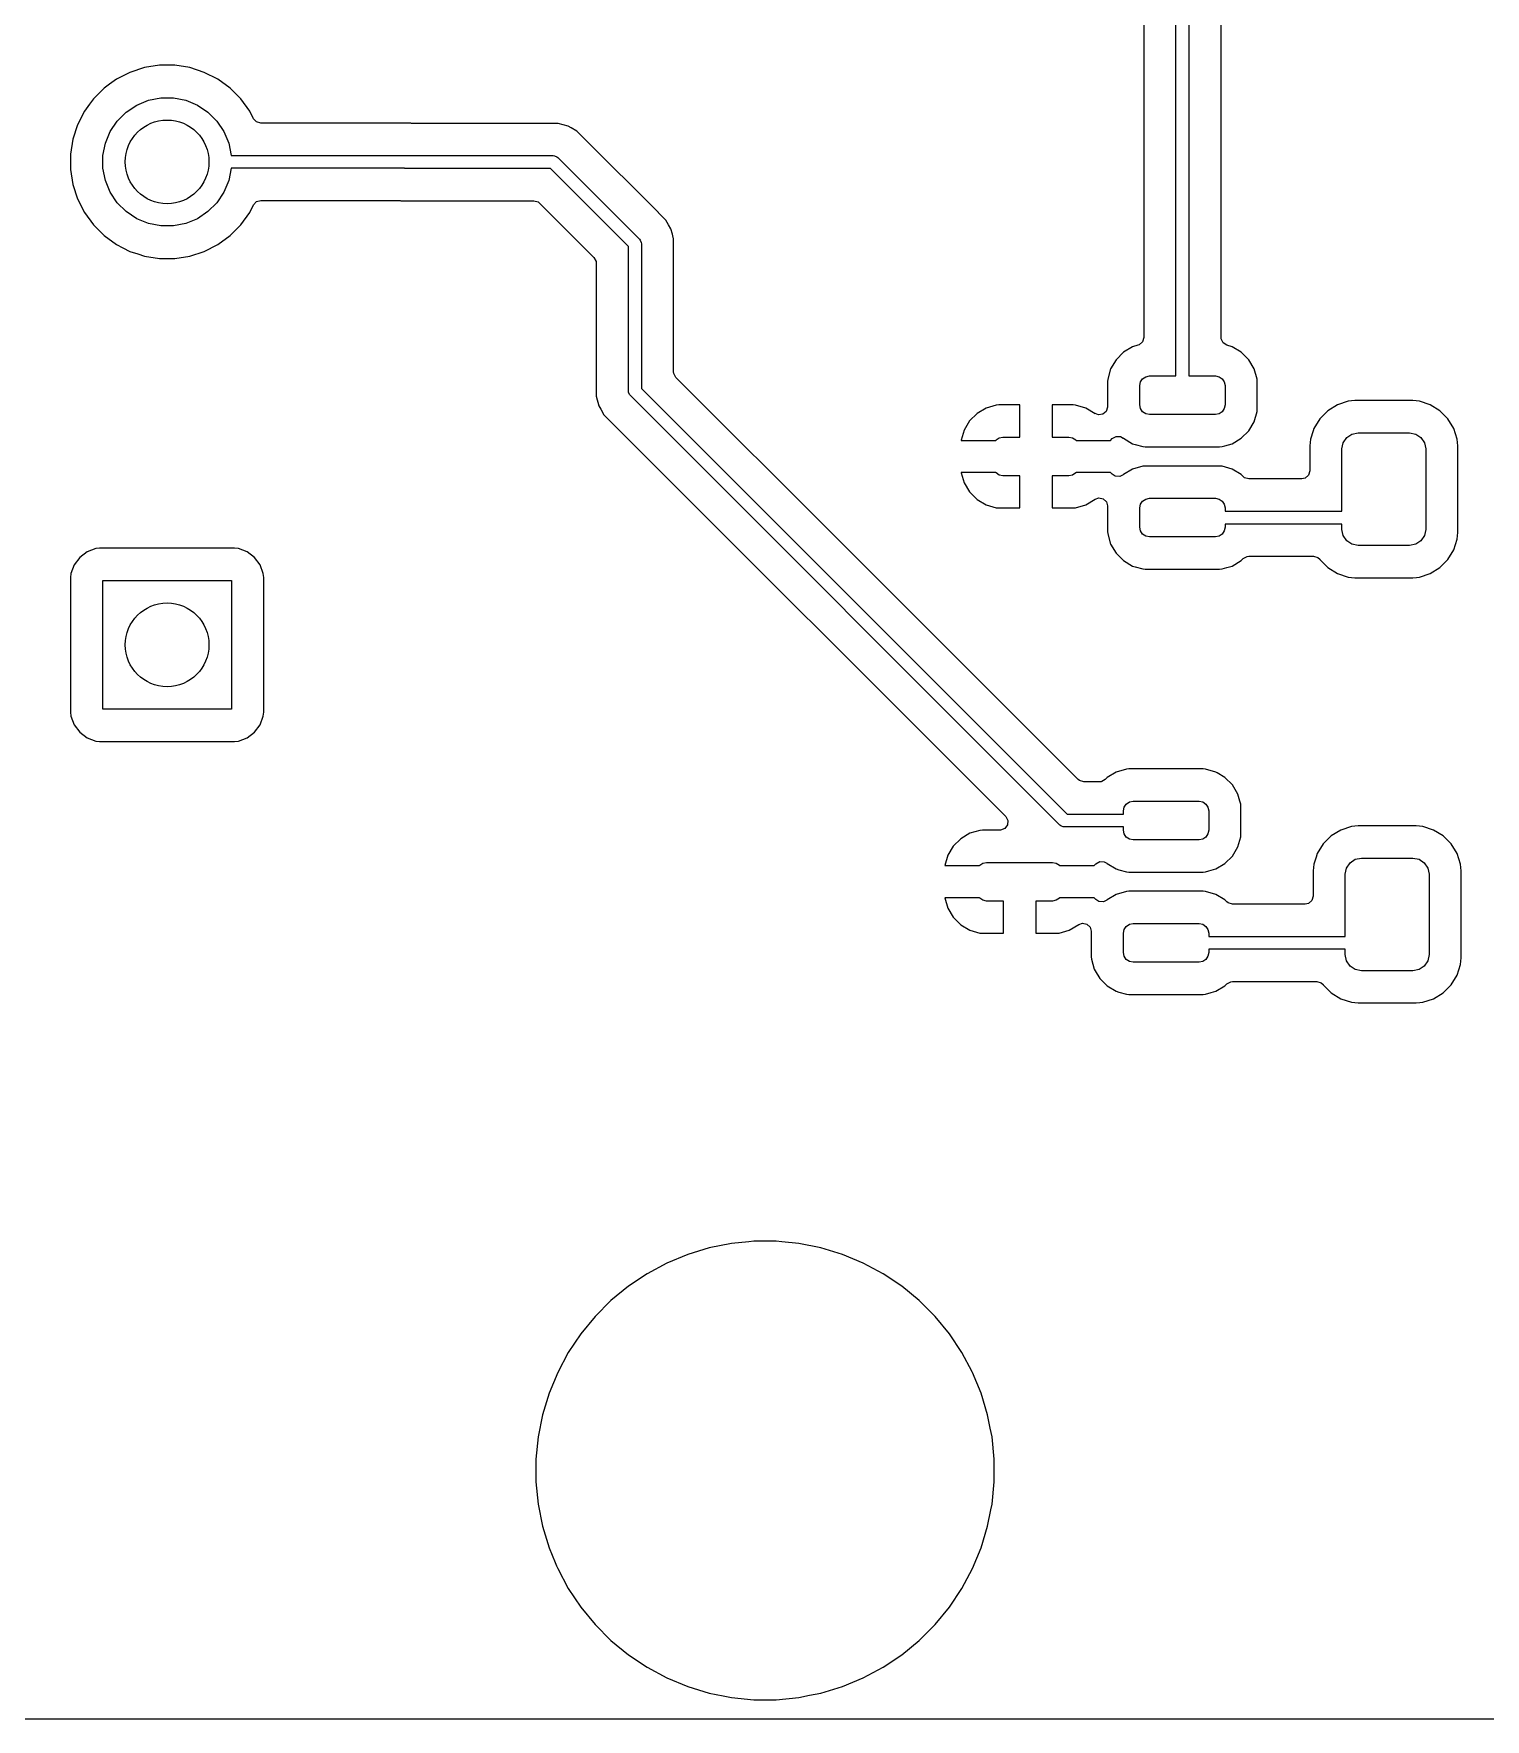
# Model space of a CAD drawing. Extents: x 82 to 229, y -139 to -91.
# Drawn here: x 104.2 to 126.75, y -139.5 to -113.32 of the extents above; entities that cross this region are included whole.
import ezdxf

# ---------------------------------------------------------------- set-up
doc = ezdxf.new("R2010")
doc.units = 0
doc.layers.add('BLACK', color=7, linetype='CONTINUOUS')

msp = doc.modelspace()

# ---------------------------------------------------------------- linework, layer by layer
at = {"layer": 'BLACK', "linetype": 'CONTINUOUS'}
for p, q in [((121.441, -103.091559), (121.441, -118.043067)), ((121.9415, -118.638), (121.9415, -103.0025)), ((122.1415, -103.043921), (122.1415, -118.638)), ((122.642, -118.043067), (122.642, -106.885682)), ((105.920131, -113.849946), (105.695503, -113.922933)), ((106.153403, -113.813), (105.920131, -113.849946)), ((106.153408, -113.813), (106.153403, -113.813)), ((106.389592, -113.813), (106.153408, -113.813)), ((106.389597, -113.813), (106.389592, -113.813)), ((106.622868, -113.849946), (106.389597, -113.813)), ((106.847496, -113.922933), (106.622868, -113.849946)), ((105.377597, -114.108239), (105.29399, -114.168983)), ((105.485066, -114.030157), (105.377597, -114.108239)), ((105.695503, -113.922933), (105.485066, -114.030157)), ((107.057933, -114.030157), (106.847496, -113.922933)), ((107.24901, -114.168983), (107.057933, -114.030157)), ((105.126983, -114.33599), (105.067362, -114.41805)), ((105.126985, -114.335988), (105.126983, -114.33599)), ((105.293987, -114.168985), (105.126985, -114.335987)), ((105.126985, -114.335987), (105.126985, -114.335988)), ((105.293988, -114.168985), (105.293987, -114.168985)), ((105.29399, -114.168983), (105.293988, -114.168985)), ((105.800103, -114.431579), (105.981215, -114.35656)), ((105.981215, -114.35656), (106.173483, -114.318315)), ((106.173483, -114.318315), (106.369517, -114.318315)), ((106.369517, -114.318315), (106.561785, -114.35656)), ((106.561785, -114.35656), (106.742897, -114.431579)), ((107.416017, -114.33599), (107.24901, -114.168983)), ((107.554842, -114.527066), (107.416017, -114.33599)), ((104.988157, -114.527066), (104.880933, -114.737503)), ((105.067362, -114.41805), (104.988157, -114.527066)), ((105.49849, -114.679107), (105.637107, -114.54049)), ((105.637107, -114.54049), (105.800103, -114.431579)), ((106.742897, -114.431579), (106.905893, -114.54049)), ((106.905893, -114.54049), (107.04451, -114.679107)), ((107.615083, -114.645295), (107.554842, -114.527066)), ((107.658529, -114.693315), (107.615083, -114.645295)), ((104.880933, -114.737503), (104.807946, -114.962131)), ((105.31456, -115.023215), (105.389579, -114.842103)), ((105.389579, -114.842103), (105.49849, -114.679107)), ((107.04451, -114.679107), (107.153421, -114.842103)), ((107.153421, -114.842103), (107.22844, -115.023215)), ((107.725568, -114.713), (107.658529, -114.693315)), ((109.900439, -114.713), (107.725568, -114.713)), ((109.900443, -114.712999), (109.900439, -114.713)), ((110.058557, -114.712999), (109.900443, -114.712999)), ((110.067094, -114.715286), (110.058557, -114.712999)), ((110.082595, -114.715489), (110.067094, -114.715286)), ((110.084215, -114.7155), (110.082595, -114.715489)), ((112.181331, -114.7155), (110.084215, -114.7155)), ((112.181347, -114.715499), (112.181331, -114.7155)), ((112.188943, -114.715499), (112.181347, -114.715499)), ((112.347057, -114.715499), (112.188943, -114.715499)), ((112.499785, -114.756423), (112.347057, -114.715499)), ((112.5499, -114.785358), (112.499785, -114.756423)), ((112.549904, -114.785359), (112.5499, -114.785358)), ((112.549904, -114.78536), (112.549904, -114.785359)), ((112.636716, -114.83548), (112.549904, -114.78536)), ((112.636717, -114.835481), (112.636716, -114.83548)), ((112.755588, -114.954352), (112.636717, -114.835481)), ((104.807946, -114.962131), (104.771, -115.195402)), ((105.276315, -115.215483), (105.31456, -115.023215)), ((107.22844, -115.023215), (107.266291, -115.2135)), ((112.75559, -114.954355), (112.755588, -114.954352)), ((113.902374, -116.101139), (112.75559, -114.954355)), ((104.771, -115.195402), (104.771, -115.431597)), ((104.771, -115.431597), (104.807946, -115.664868)), ((105.276315, -115.411517), (105.276315, -115.215483)), ((105.31456, -115.603785), (105.276315, -115.411517)), ((107.266291, -115.4135), (107.22844, -115.603785)), ((107.266291, -115.2135), (109.9795, -115.2135)), ((109.961093, -115.4135), (107.266291, -115.4135)), ((109.962491, -115.414079), (109.961093, -115.4135)), ((109.982, -115.416), (109.962491, -115.414079)), ((109.9795, -115.2135), (109.999009, -115.215421)), ((112.226578, -115.416), (109.982, -115.416)), ((109.999009, -115.215421), (110.000407, -115.216)), ((110.000407, -115.216), (112.268, -115.216)), ((113.438, -116.627422), (112.226578, -115.416)), ((112.268, -115.216), (112.287509, -115.217921)), ((112.287509, -115.217921), (112.323557, -115.232853)), ((112.323557, -115.232853), (112.338711, -115.245289)), ((112.338711, -115.245289), (113.608711, -116.515289)), ((104.807946, -115.664868), (104.880933, -115.889496)), ((105.389579, -115.784897), (105.31456, -115.603785)), ((107.22844, -115.603785), (107.153421, -115.784897)), ((104.880933, -115.889496), (104.988157, -116.099933)), ((105.49849, -115.947893), (105.389579, -115.784897)), ((105.637107, -116.08651), (105.49849, -115.947893)), ((107.04451, -115.947893), (106.905893, -116.08651)), ((107.153421, -115.784897), (107.04451, -115.947893)), ((107.615083, -115.981704), (107.663058, -115.930909)), ((107.663058, -115.930909), (107.725568, -115.914)), ((107.725568, -115.914), (109.877285, -115.914)), ((109.877285, -115.914), (109.878905, -115.914011)), ((109.878905, -115.914011), (109.894405, -115.914213)), ((109.894405, -115.914213), (109.902943, -115.916501)), ((109.902943, -115.916501), (110.061058, -115.916501)), ((110.061058, -115.916501), (110.061062, -115.9165)), ((110.061062, -115.9165), (111.967903, -115.9165)), ((111.967903, -115.9165), (112.034942, -115.936185)), ((112.034942, -115.936185), (112.055584, -115.952819)), ((112.055584, -115.952819), (112.901181, -116.798416)), ((104.988157, -116.099933), (105.126983, -116.29101)), ((105.800103, -116.195421), (105.637107, -116.08651)), ((105.981215, -116.27044), (105.800103, -116.195421)), ((106.742897, -116.195421), (106.561785, -116.27044)), ((106.905893, -116.08651), (106.742897, -116.195421)), ((107.416017, -116.29101), (107.554843, -116.099933)), ((107.554843, -116.099933), (107.615083, -115.981704)), ((113.902385, -116.101149), (113.902374, -116.101139)), ((113.906715, -116.105479), (113.902385, -116.101149)), ((113.906716, -116.10548), (113.906715, -116.105479)), ((114.01852, -116.217284), (113.906716, -116.10548)), ((114.018521, -116.217286), (114.01852, -116.217284)), ((114.018524, -116.21729), (114.018521, -116.217286)), ((114.061085, -116.291008), (114.018524, -116.21729)), ((105.126983, -116.29101), (105.29399, -116.458017)), ((105.29399, -116.458017), (105.485067, -116.596843)), ((106.173483, -116.308685), (105.981215, -116.27044)), ((106.369517, -116.308685), (106.173483, -116.308685)), ((106.561785, -116.27044), (106.369517, -116.308685)), ((107.057933, -116.596843), (107.24901, -116.458017)), ((107.24901, -116.458017), (107.416017, -116.29101)), ((114.061085, -116.29101), (114.061085, -116.291008)), ((114.097577, -116.354215), (114.061085, -116.29101)), ((114.120104, -116.438287), (114.097577, -116.354215)), ((114.126994, -116.464001), (114.120104, -116.438287)), ((114.138499, -116.50694), (114.126994, -116.464001)), ((105.485067, -116.596843), (105.584491, -116.647502)), ((105.584491, -116.647502), (105.695503, -116.704066)), ((105.695503, -116.704066), (105.695505, -116.704066)), ((105.695505, -116.704066), (105.695508, -116.704068)), ((105.695508, -116.704068), (105.815912, -116.743189)), ((105.815912, -116.743189), (105.920131, -116.777053)), ((106.622868, -116.777053), (106.847492, -116.704068)), ((106.847492, -116.704068), (107.057933, -116.596843)), ((113.438, -118.872), (113.438, -116.627422)), ((113.608711, -116.515289), (113.621147, -116.530442)), ((113.621147, -116.530442), (113.621147, -116.530443)), ((113.621147, -116.530443), (113.636079, -116.566491)), ((113.636079, -116.566491), (113.638, -116.586)), ((113.638, -116.586), (113.638, -118.830578)), ((114.1385, -116.506943), (114.138499, -116.50694)), ((114.1385, -118.571903), (114.1385, -116.506943)), ((105.920131, -116.777053), (106.153403, -116.814)), ((106.153403, -116.814), (106.153408, -116.814)), ((106.153408, -116.814), (106.389597, -116.814)), ((106.389597, -116.814), (106.622868, -116.777053)), ((112.901181, -116.798416), (112.934666, -116.859739)), ((112.934666, -116.859739), (112.9375, -116.886097)), ((112.9375, -116.886097), (112.9375, -118.78533)), ((121.441, -118.043067), (121.421315, -118.110106)), ((122.643313, -118.061064), (122.642, -118.043067)), ((121.127129, -118.269923), (121.010923, -118.386129)), ((121.127137, -118.269917), (121.127129, -118.269923)), ((121.268603, -118.186255), (121.127137, -118.269917)), ((121.268604, -118.186254), (121.268603, -118.186255)), ((121.351596, -118.162143), (121.268604, -118.186254)), ((121.368511, -118.155861), (121.351596, -118.162143)), ((121.421315, -118.110106), (121.368511, -118.155861)), ((122.672519, -118.124536), (122.643313, -118.061064)), ((122.731404, -118.162143), (122.672519, -118.124536)), ((122.814395, -118.186254), (122.731404, -118.162143)), ((122.814396, -118.186255), (122.814395, -118.186254)), ((122.955862, -118.269917), (122.814396, -118.186255)), ((122.95587, -118.269923), (122.955862, -118.269917)), ((123.072076, -118.386129), (122.95587, -118.269923)), ((114.141334, -118.598261), (114.1385, -118.571903)), ((120.927254, -118.527606), (120.881402, -118.685426)), ((120.927255, -118.527603), (120.927254, -118.527606)), ((121.010917, -118.386137), (120.927255, -118.527603)), ((121.010923, -118.386129), (121.010917, -118.386137)), ((123.072079, -118.386133), (123.072076, -118.386129)), ((123.072081, -118.386135), (123.072079, -118.386133)), ((123.155744, -118.527602), (123.072081, -118.386135)), ((123.201598, -118.685431), (123.155744, -118.527602)), ((112.9375, -118.78533), (112.937499, -118.785348)), ((112.937499, -118.785348), (112.937499, -118.951054)), ((113.638, -118.830578), (120.249421, -125.442)), ((114.174819, -118.659584), (114.141334, -118.598261)), ((115.153233, -119.637998), (114.174819, -118.659584)), ((120.881401, -118.685432), (120.8785, -118.722298)), ((120.8785, -118.722298), (120.8785, -119.120742)), ((120.881402, -118.685426), (120.881401, -118.685432)), ((121.379, -118.788), (121.390418, -118.730597)), ((121.379, -119.088), (121.379, -118.788)), ((121.390418, -118.730597), (121.422934, -118.681934)), ((121.422934, -118.681934), (121.471597, -118.649418)), ((121.471597, -118.649418), (121.529, -118.638)), ((121.529, -118.638), (121.9415, -118.638)), ((122.1415, -118.638), (122.554, -118.638)), ((122.554, -118.638), (122.611403, -118.649418)), ((122.611403, -118.649418), (122.660066, -118.681934)), ((122.660066, -118.681934), (122.692582, -118.730597)), ((122.692582, -118.730597), (122.704, -118.788)), ((122.704, -118.788), (122.704, -119.088)), ((123.2045, -118.722306), (123.201598, -118.685431)), ((123.2045, -119.153694), (123.2045, -118.722306)), ((112.937499, -118.951054), (112.937498, -118.951054)), ((112.937498, -118.951054), (112.937499, -118.951057)), ((112.937499, -118.951057), (112.978423, -119.103785)), ((113.439921, -118.891509), (113.438, -118.872)), ((113.454853, -118.927557), (113.439921, -118.891509)), ((113.467289, -118.942711), (113.454853, -118.927557)), ((120.137289, -125.61271), (113.467289, -118.942711)), ((119.151504, -119.0909), (118.993806, -119.136716)), ((119.15151, -119.090899), (119.151504, -119.0909)), ((119.18835, -119.088), (119.15151, -119.090899)), ((119.5165, -119.088), (119.18835, -119.088)), ((119.5165, -119.588), (119.5165, -119.088)), ((120.344649, -119.088), (120.0165, -119.088)), ((120.0165, -119.088), (120.0165, -119.588)), ((120.381489, -119.090899), (120.344649, -119.088)), ((120.381495, -119.0909), (120.381489, -119.090899)), ((120.539193, -119.136716), (120.381495, -119.0909)), ((121.390418, -119.145403), (121.379, -119.088)), ((122.704, -119.088), (122.692582, -119.145403)), ((124.450663, -119.086187), (124.301342, -119.178289)), ((124.450668, -119.086185), (124.450663, -119.086187)), ((124.6172, -119.031001), (124.450668, -119.086185)), ((124.617203, -119.031), (124.6172, -119.031001)), ((124.71998, -119.020501), (124.617203, -119.031)), ((124.719998, -119.0205), (124.71998, -119.020501)), ((125.62001, -119.0205), (124.719998, -119.0205)), ((125.722795, -119.031), (125.62001, -119.0205)), ((125.722797, -119.031001), (125.722795, -119.031)), ((125.889334, -119.086186), (125.722797, -119.031001)), ((126.038656, -119.178288), (125.889334, -119.086186)), ((112.978423, -119.103785), (113.007238, -119.153694)), ((113.007238, -119.153694), (113.057477, -119.240712)), ((113.057477, -119.240712), (113.057481, -119.240717)), ((113.057481, -119.240717), (113.176349, -119.359585)), ((113.176349, -119.359585), (113.176355, -119.35959)), ((113.176355, -119.35959), (119.297084, -125.480319)), ((118.736314, -119.336447), (118.652718, -119.477801)), ((118.736321, -119.336438), (118.736314, -119.336447)), ((118.852438, -119.220321), (118.736321, -119.336438)), ((118.852447, -119.220314), (118.852438, -119.220321)), ((118.993803, -119.136717), (118.852447, -119.220314)), ((118.993806, -119.136716), (118.993803, -119.136717)), ((120.539196, -119.136717), (120.539193, -119.136716)), ((120.687271, -119.224288), (120.539196, -119.136717)), ((120.688142, -119.222814), (120.687271, -119.224288)), ((120.736853, -119.24348), (120.688142, -119.222814)), ((120.806011, -119.233536), (120.736853, -119.24348)), ((120.858815, -119.187781), (120.806011, -119.233536)), ((120.8785, -119.120742), (120.858815, -119.187781)), ((121.422934, -119.194066), (121.390418, -119.145403)), ((121.471597, -119.226582), (121.422934, -119.194066)), ((121.529, -119.238), (121.471597, -119.226582)), ((122.554, -119.238), (121.529, -119.238)), ((122.611403, -119.226582), (122.554, -119.238)), ((122.660066, -119.194066), (122.611403, -119.226582)), ((122.692582, -119.145403), (122.660066, -119.194066)), ((123.072081, -119.489865), (123.155744, -119.348398)), ((123.155744, -119.348398), (123.201598, -119.190569)), ((123.201598, -119.190569), (123.2045, -119.153694)), ((124.177289, -119.302342), (124.085187, -119.451663)), ((124.301342, -119.178289), (124.177289, -119.302342)), ((126.162712, -119.302344), (126.038656, -119.178288)), ((126.254814, -119.451666), (126.162712, -119.302344)), ((118.652718, -119.477801), (118.606899, -119.635513)), ((119.147934, -119.631934), (119.196597, -119.599418)), ((119.196597, -119.599418), (119.254, -119.588)), ((119.254, -119.588), (119.5165, -119.588)), ((120.0165, -119.588), (120.279, -119.588)), ((120.279, -119.588), (120.336403, -119.599418)), ((120.336403, -119.599418), (120.385066, -119.631934)), ((120.926294, -119.638), (120.950557, -119.611752)), ((120.950557, -119.611752), (121.010518, -119.575885)), ((121.010518, -119.575885), (121.080352, -119.578129)), ((121.080352, -119.578129), (121.120012, -119.60253)), ((121.120012, -119.60253), (121.120969, -119.601298)), ((121.120969, -119.601298), (121.127132, -119.606078)), ((121.127132, -119.606078), (121.127135, -119.606081)), ((121.127135, -119.606081), (121.268602, -119.689744)), ((122.814398, -119.689744), (122.955865, -119.606081)), ((122.955865, -119.606081), (123.072081, -119.489865)), ((124.03, -119.618204), (124.0195, -119.720983)), ((124.030001, -119.618204), (124.03, -119.618204)), ((124.072529, -119.489862), (124.030001, -119.618203)), ((124.030001, -119.618203), (124.030001, -119.618204)), ((124.085185, -119.451668), (124.072529, -119.489862)), ((124.085187, -119.451663), (124.085185, -119.451668)), ((124.53903, -119.675329), (124.593223, -119.594223)), ((124.593223, -119.594223), (124.674329, -119.54003)), ((124.674329, -119.54003), (124.77, -119.521)), ((124.77, -119.521), (125.57, -119.521)), ((125.57, -119.521), (125.665671, -119.54003)), ((125.665671, -119.54003), (125.746777, -119.594223)), ((125.746777, -119.594223), (125.80097, -119.675329)), ((126.309999, -119.618203), (126.254814, -119.451666)), ((126.320499, -119.720992), (126.309999, -119.618203)), ((115.653236, -120.138001), (115.153233, -119.637998)), ((118.606899, -119.635513), (118.606704, -119.637998)), ((118.606704, -119.637998), (118.606705, -119.638)), ((118.606705, -119.638), (119.143881, -119.638)), ((119.143881, -119.638), (119.147934, -119.631934)), ((120.385066, -119.631934), (120.389119, -119.638)), ((120.389119, -119.638), (120.926294, -119.638)), ((121.268602, -119.689744), (121.310224, -119.701836)), ((121.310224, -119.701836), (121.426426, -119.735597)), ((121.426426, -119.735597), (121.426429, -119.735597)), ((121.426429, -119.735597), (121.426431, -119.735598)), ((121.426431, -119.735598), (121.463306, -119.7385)), ((121.463306, -119.7385), (121.463314, -119.7385)), ((121.463314, -119.7385), (122.619686, -119.7385)), ((122.619686, -119.7385), (122.619694, -119.7385)), ((122.619694, -119.7385), (122.656569, -119.735598)), ((122.656569, -119.735598), (122.656571, -119.735597)), ((122.656571, -119.735597), (122.656573, -119.735597)), ((122.656573, -119.735597), (122.698191, -119.723505)), ((122.698191, -119.723505), (122.814398, -119.689744)), ((124.0195, -119.720983), (124.0195, -120.1135)), ((124.52, -119.771), (124.53903, -119.675329)), ((124.52, -120.738), (124.52, -119.771)), ((125.80097, -119.675329), (125.82, -119.771)), ((125.82, -119.771), (125.82, -121.021)), ((126.3205, -121.071009), (126.320499, -119.720992)), ((120.420416, -124.905181), (115.653236, -120.138001)), ((118.606705, -120.138), (118.606704, -120.138001)), ((118.606704, -120.138001), (118.606899, -120.140486)), ((119.143881, -120.138), (118.606705, -120.138)), ((118.606899, -120.140486), (118.652718, -120.298198)), ((119.147934, -120.144066), (119.143881, -120.138)), ((119.196597, -120.176582), (119.147934, -120.144066)), ((120.385066, -120.144066), (120.336403, -120.176582)), ((120.389119, -120.138), (120.385066, -120.144066)), ((120.926296, -120.138), (120.389119, -120.138)), ((120.950558, -120.164247), (120.926296, -120.138)), ((121.268603, -120.086255), (121.127137, -120.169917)), ((121.268606, -120.086254), (121.268603, -120.086255)), ((121.426426, -120.040402), (121.268606, -120.086254)), ((121.426432, -120.040401), (121.426426, -120.040402)), ((121.463298, -120.0375), (121.426432, -120.040401)), ((121.463306, -120.0375), (121.463298, -120.0375)), ((122.619694, -120.0375), (121.463306, -120.0375)), ((122.619701, -120.0375), (122.619694, -120.0375)), ((122.656567, -120.040401), (122.619701, -120.0375)), ((122.656573, -120.040402), (122.656567, -120.040401)), ((122.814393, -120.086254), (122.656573, -120.040402)), ((122.814396, -120.086255), (122.814393, -120.086254)), ((122.955862, -120.169917), (122.814396, -120.086255)), ((124.0195, -120.1135), (123.999815, -120.180539)), ((118.652718, -120.298198), (118.736314, -120.439552)), ((119.254, -120.188), (119.196597, -120.176582)), ((119.5165, -120.188), (119.254, -120.188)), ((119.5165, -120.688), (119.5165, -120.188)), ((120.279, -120.188), (120.0165, -120.188)), ((120.0165, -120.188), (120.0165, -120.688)), ((120.336403, -120.176582), (120.279, -120.188)), ((120.998263, -120.196251), (120.950558, -120.164247)), ((121.067954, -120.201246), (120.998263, -120.196251)), ((121.119664, -120.173019), (121.067954, -120.201246)), ((121.120969, -120.174702), (121.119664, -120.173019)), ((121.127137, -120.169917), (121.120969, -120.174702)), ((122.95587, -120.169923), (122.955862, -120.169917)), ((122.987126, -120.20118), (122.95587, -120.169923)), ((123.007769, -120.217815), (122.987126, -120.20118)), ((123.074808, -120.2375), (123.007769, -120.217815)), ((123.8955, -120.2375), (123.074808, -120.2375)), ((123.947011, -120.226294), (123.8955, -120.2375)), ((123.999815, -120.180539), (123.947011, -120.226294)), ((118.736314, -120.439552), (118.736321, -120.439561)), ((118.736321, -120.439561), (118.852438, -120.555678)), ((118.852438, -120.555678), (118.852447, -120.555685)), ((118.852447, -120.555685), (118.993803, -120.639282)), ((118.993803, -120.639282), (118.993806, -120.639283)), ((118.993806, -120.639283), (119.151504, -120.685099)), ((120.381495, -120.685099), (120.539193, -120.639283)), ((120.539193, -120.639283), (120.539196, -120.639282)), ((120.539196, -120.639282), (120.687271, -120.551712)), ((120.687271, -120.551712), (120.68829, -120.553435)), ((120.68829, -120.553435), (120.743526, -120.531744)), ((120.743526, -120.531744), (120.812045, -120.545418)), ((120.812045, -120.545418), (120.862293, -120.593966)), ((120.862293, -120.593966), (120.8785, -120.655257)), ((120.8785, -120.655257), (120.8785, -121.053701)), ((121.379, -120.688), (121.390418, -120.630597)), ((121.390418, -120.630597), (121.422934, -120.581934)), ((121.422934, -120.581934), (121.471597, -120.549418)), ((121.471597, -120.549418), (121.529, -120.538)), ((121.529, -120.538), (122.554, -120.538)), ((122.554, -120.538), (122.611403, -120.549418)), ((122.611403, -120.549418), (122.660066, -120.581934)), ((122.660066, -120.581934), (122.692582, -120.630597)), ((122.692582, -120.630597), (122.704, -120.688)), ((119.151504, -120.685099), (119.15151, -120.6851)), ((119.15151, -120.6851), (119.18835, -120.687999)), ((119.18835, -120.687999), (119.188366, -120.688)), ((119.188366, -120.688), (119.5165, -120.688)), ((120.0165, -120.688), (120.344634, -120.688)), ((120.344634, -120.688), (120.344649, -120.687999)), ((120.344649, -120.687999), (120.381489, -120.6851)), ((120.381489, -120.6851), (120.381495, -120.685099)), ((121.379, -120.988), (121.379, -120.688)), ((122.704, -120.688), (122.704, -120.738)), ((122.704, -120.738), (124.52, -120.738)), ((120.8785, -121.053701), (120.881401, -121.090567)), ((120.881401, -121.090567), (120.881402, -121.090573)), ((120.881402, -121.090573), (120.927254, -121.248393)), ((121.390418, -121.045403), (121.379, -120.988)), ((121.422934, -121.094066), (121.390418, -121.045403)), ((121.471597, -121.126582), (121.422934, -121.094066)), ((121.529, -121.138), (121.471597, -121.126582)), ((122.554, -121.138), (121.529, -121.138)), ((122.611403, -121.126582), (122.554, -121.138)), ((122.660066, -121.094066), (122.611403, -121.126582)), ((122.692582, -121.045403), (122.660066, -121.094066)), ((122.704, -120.988), (122.692582, -121.045403)), ((124.52, -120.938), (122.704, -120.938)), ((122.704, -120.938), (122.704, -120.988)), ((124.52, -121.021), (124.52, -120.938)), ((124.53903, -121.116671), (124.52, -121.021)), ((124.593223, -121.197777), (124.53903, -121.116671)), ((125.80097, -121.116671), (125.746777, -121.197777)), ((125.82, -121.021), (125.80097, -121.116671)), ((126.254814, -121.340334), (126.309999, -121.173797)), ((126.309999, -121.173797), (126.3205, -121.071009)), ((104.913952, -121.455955), (104.827706, -121.571164)), ((104.913955, -121.455952), (104.913952, -121.455955)), ((105.029164, -121.369706), (104.913955, -121.455952)), ((105.029171, -121.369702), (105.029164, -121.369706)), ((105.164016, -121.319408), (105.029171, -121.369702)), ((105.223623, -121.313001), (105.164016, -121.319408)), ((105.223629, -121.313), (105.223623, -121.313001)), ((107.319364, -121.313), (105.223629, -121.313)), ((107.319373, -121.313), (107.319364, -121.313)), ((107.319381, -121.313), (107.319373, -121.313)), ((107.319383, -121.313001), (107.319381, -121.313)), ((107.378983, -121.319408), (107.319383, -121.313001)), ((107.513828, -121.369702), (107.378982, -121.319408)), ((107.378982, -121.319408), (107.378983, -121.319408)), ((107.513835, -121.369706), (107.513828, -121.369702)), ((107.629044, -121.455952), (107.513835, -121.369706)), ((107.629047, -121.455955), (107.629044, -121.455952)), ((107.715293, -121.571164), (107.629047, -121.455955)), ((120.927254, -121.248393), (120.927255, -121.248396)), ((120.927255, -121.248396), (121.010917, -121.389862)), ((121.010917, -121.389862), (121.010923, -121.38987)), ((121.010923, -121.38987), (121.127129, -121.506076)), ((122.987126, -121.47482), (123.048448, -121.441334)), ((123.048448, -121.441334), (123.074808, -121.4385)), ((123.074808, -121.4385), (124.076807, -121.4385)), ((124.076807, -121.4385), (124.143846, -121.458185)), ((124.143846, -121.458185), (124.174077, -121.485594)), ((124.674329, -121.25197), (124.593223, -121.197777)), ((124.77, -121.271), (124.674329, -121.25197)), ((125.57, -121.271), (124.77, -121.271)), ((125.665671, -121.25197), (125.57, -121.271)), ((125.746777, -121.197777), (125.665671, -121.25197)), ((126.162712, -121.489656), (126.254814, -121.340334)), ((104.777408, -121.706017), (104.771001, -121.765616)), ((104.827702, -121.571171), (104.777408, -121.706017)), ((104.827706, -121.571164), (104.827702, -121.571171)), ((107.715297, -121.571171), (107.715293, -121.571164)), ((107.765515, -121.705814), (107.715297, -121.571171)), ((107.765591, -121.706017), (107.765515, -121.705814)), ((107.771999, -121.765628), (107.765591, -121.706017)), ((121.127129, -121.506076), (121.127133, -121.506079)), ((121.127133, -121.506079), (121.127135, -121.506081)), ((121.127135, -121.506081), (121.268602, -121.589744)), ((121.268602, -121.589744), (121.310224, -121.601836)), ((121.310224, -121.601836), (121.426426, -121.635597)), ((121.426426, -121.635597), (121.426429, -121.635597)), ((121.426429, -121.635597), (121.426431, -121.635598)), ((121.426431, -121.635598), (121.463306, -121.6385)), ((121.463306, -121.6385), (121.463314, -121.6385)), ((121.463314, -121.6385), (122.619686, -121.6385)), ((122.619686, -121.6385), (122.619694, -121.6385)), ((122.619694, -121.6385), (122.656569, -121.635598)), ((122.656569, -121.635598), (122.656571, -121.635597)), ((122.656571, -121.635597), (122.656573, -121.635597)), ((122.656573, -121.635597), (122.731907, -121.61371)), ((122.731907, -121.61371), (122.814398, -121.589744)), ((122.814398, -121.589744), (122.955865, -121.506081)), ((122.955865, -121.506081), (122.987126, -121.47482)), ((124.174077, -121.485594), (124.177286, -121.489653)), ((124.177286, -121.489653), (124.177288, -121.489656)), ((124.177288, -121.489656), (124.301344, -121.613712)), ((124.301344, -121.613712), (124.450666, -121.705814)), ((124.450666, -121.705814), (124.617203, -121.760999)), ((125.722797, -121.760999), (125.889334, -121.705814)), ((125.889334, -121.705814), (126.038656, -121.613712)), ((126.038656, -121.613712), (126.162712, -121.489656)), ((104.771001, -121.765623), (104.771, -121.765635)), ((104.771, -121.765635), (104.771, -123.86137)), ((104.771001, -121.765616), (104.771001, -121.765623)), ((105.2715, -123.8135), (105.2715, -121.8135)), ((105.2715, -121.8135), (107.2715, -121.8135)), ((107.2715, -121.8135), (107.2715, -123.8135)), ((107.772, -123.861373), (107.771999, -121.765628)), ((124.617203, -121.760999), (124.719991, -121.7715)), ((124.719991, -121.7715), (125.620008, -121.771499)), ((125.620008, -121.771499), (125.620016, -121.771498)), ((125.620016, -121.771498), (125.620019, -121.771498)), ((125.620019, -121.771498), (125.677482, -121.765628)), ((125.677482, -121.765628), (125.722797, -121.760999)), ((107.2715, -123.8135), (105.2715, -123.8135)), ((104.771, -123.86137), (104.771001, -123.861376)), ((104.771001, -123.861376), (104.777408, -123.920983)), ((104.777408, -123.920983), (104.827702, -124.055828)), ((104.827702, -124.055828), (104.827706, -124.055835)), ((104.827706, -124.055835), (104.913952, -124.171044)), ((107.629046, -124.171046), (107.715296, -124.055831)), ((107.715296, -124.055831), (107.765591, -123.920983)), ((107.765591, -123.920983), (107.772, -123.861373)), ((104.913952, -124.171044), (104.913955, -124.171047)), ((104.913955, -124.171047), (105.029164, -124.257293)), ((105.029164, -124.257293), (105.029171, -124.257297)), ((105.029171, -124.257297), (105.164017, -124.307591)), ((105.164017, -124.307591), (105.164016, -124.307591)), ((105.164016, -124.307591), (105.170944, -124.308335)), ((105.170944, -124.308335), (105.223627, -124.314)), ((105.223627, -124.314), (107.319372, -124.313999)), ((107.319372, -124.313999), (107.378983, -124.307591)), ((107.378983, -124.307591), (107.513831, -124.257296)), ((107.513831, -124.257296), (107.629046, -124.171046)), ((121.014603, -124.790255), (120.873137, -124.873917)), ((121.014606, -124.790254), (121.014603, -124.790255)), ((121.172426, -124.744402), (121.014606, -124.790254)), ((121.172432, -124.744401), (121.172426, -124.744402)), ((121.209298, -124.7415), (121.172432, -124.744401)), ((121.209306, -124.7415), (121.209298, -124.7415)), ((122.365694, -124.7415), (121.209306, -124.7415)), ((122.365701, -124.7415), (122.365694, -124.7415)), ((122.402567, -124.744401), (122.365701, -124.7415)), ((122.402573, -124.744402), (122.402567, -124.744401)), ((122.560393, -124.790254), (122.402573, -124.744402)), ((122.560396, -124.790255), (122.560393, -124.790254)), ((122.560397, -124.790255), (122.560396, -124.790255)), ((122.560398, -124.790256), (122.560397, -124.790255)), ((122.579517, -124.801563), (122.560398, -124.790256)), ((122.701862, -124.873917), (122.579517, -124.801563)), ((120.441058, -124.921815), (120.420416, -124.905181)), ((120.508097, -124.9415), (120.441058, -124.921815)), ((120.754192, -124.9415), (120.508097, -124.9415)), ((120.780552, -124.938666), (120.754192, -124.9415)), ((120.782928, -124.937368), (120.780552, -124.938666)), ((120.789127, -124.936477), (120.782928, -124.937368)), ((120.814943, -124.919885), (120.789127, -124.936477)), ((120.841874, -124.90518), (120.814943, -124.919885)), ((120.873129, -124.873923), (120.841874, -124.90518)), ((120.873137, -124.873917), (120.873129, -124.873923)), ((122.70187, -124.873923), (122.701862, -124.873917)), ((122.818076, -124.990129), (122.70187, -124.873923)), ((122.818079, -124.990133), (122.818076, -124.990129)), ((122.818081, -124.990135), (122.818079, -124.990133)), ((122.901744, -125.131602), (122.818081, -124.990135)), ((121.125, -125.392), (121.136418, -125.334597)), ((121.136418, -125.334597), (121.168934, -125.285934)), ((121.168934, -125.285934), (121.217597, -125.253418)), ((121.217597, -125.253418), (121.275, -125.242)), ((121.275, -125.242), (122.3, -125.242)), ((122.3, -125.242), (122.357403, -125.253418)), ((122.357403, -125.253418), (122.406066, -125.285934)), ((122.406066, -125.285934), (122.438582, -125.334597)), ((122.438582, -125.334597), (122.45, -125.392)), ((122.901744, -125.131603), (122.901744, -125.131602)), ((122.901745, -125.131606), (122.901744, -125.131603)), ((122.933061, -125.239396), (122.901745, -125.131606)), ((122.947598, -125.289431), (122.933061, -125.239396)), ((122.9505, -125.326306), (122.947598, -125.289431)), ((122.9505, -125.757694), (122.9505, -125.326306)), ((119.325585, -125.611334), (119.283713, -125.667267)), ((119.297084, -125.480319), (119.330569, -125.541642)), ((119.330569, -125.541642), (119.325585, -125.611334)), ((120.152442, -125.625147), (120.137289, -125.61271)), ((120.163, -125.62952), (120.152442, -125.625147)), ((120.188491, -125.640079), (120.163, -125.62952)), ((120.208, -125.642), (120.188491, -125.640079)), ((121.125, -125.642), (120.208, -125.642)), ((120.249421, -125.442), (121.125, -125.442)), ((121.125, -125.442), (121.125, -125.392)), ((121.125, -125.692), (121.125, -125.642)), ((122.45, -125.392), (122.45, -125.692)), ((124.6692, -125.635001), (124.502668, -125.690185)), ((124.669203, -125.635), (124.6692, -125.635001)), ((124.77198, -125.624501), (124.669203, -125.635)), ((124.771998, -125.6245), (124.77198, -125.624501)), ((125.67201, -125.6245), (124.771998, -125.6245)), ((125.774795, -125.635), (125.67201, -125.6245)), ((125.774797, -125.635001), (125.774795, -125.635)), ((125.941334, -125.690186), (125.774797, -125.635001)), ((118.598438, -125.824321), (118.482321, -125.940438)), ((118.598447, -125.824314), (118.598438, -125.824321)), ((118.739803, -125.740717), (118.598447, -125.824314)), ((118.739806, -125.740716), (118.739803, -125.740717)), ((118.897504, -125.6949), (118.739806, -125.740716)), ((118.89751, -125.694899), (118.897504, -125.6949)), ((118.93435, -125.692), (118.89751, -125.694899)), ((119.209403, -125.692), (118.93435, -125.692)), ((119.218249, -125.691684), (119.209403, -125.692)), ((119.283713, -125.667267), (119.218249, -125.691684)), ((121.136418, -125.749403), (121.125, -125.692)), ((121.168934, -125.798066), (121.136418, -125.749403)), ((121.217597, -125.830582), (121.168934, -125.798066)), ((121.275, -125.842), (121.217597, -125.830582)), ((122.3, -125.842), (121.275, -125.842)), ((122.357403, -125.830582), (122.3, -125.842)), ((122.406066, -125.798066), (122.357403, -125.830582)), ((122.438582, -125.749403), (122.406066, -125.798066)), ((122.45, -125.692), (122.438582, -125.749403)), ((122.901744, -125.952398), (122.947598, -125.794569)), ((122.947598, -125.794569), (122.9505, -125.757694)), ((124.229289, -125.906342), (124.137187, -126.055663)), ((124.353342, -125.782289), (124.229289, -125.906342)), ((124.502663, -125.690187), (124.353342, -125.782289)), ((124.502668, -125.690185), (124.502663, -125.690187)), ((126.090656, -125.782288), (125.941334, -125.690186)), ((126.214712, -125.906344), (126.090656, -125.782288)), ((126.306814, -126.055666), (126.214712, -125.906344)), ((118.398718, -126.081801), (118.352899, -126.239513)), ((118.482314, -125.940447), (118.398718, -126.081801)), ((118.482321, -125.940438), (118.482314, -125.940447)), ((122.701865, -126.210081), (122.818081, -126.093865)), ((122.818081, -126.093865), (122.901744, -125.952398)), ((124.119453, -126.109181), (124.082001, -126.222203)), ((124.137185, -126.055668), (124.119453, -126.109181)), ((124.137187, -126.055663), (124.137185, -126.055668)), ((124.645223, -126.198223), (124.726329, -126.14403)), ((124.726329, -126.14403), (124.822, -126.125)), ((124.822, -126.125), (125.622, -126.125)), ((125.622, -126.125), (125.717671, -126.14403)), ((125.717671, -126.14403), (125.798777, -126.198223)), ((126.361999, -126.222203), (126.306814, -126.055666)), ((118.352899, -126.239513), (118.352704, -126.241998)), ((118.352704, -126.241998), (118.352705, -126.242)), ((118.352705, -126.242), (118.889881, -126.242)), ((118.889881, -126.242), (118.893934, -126.235934)), ((118.893934, -126.235934), (118.942597, -126.203418)), ((118.942597, -126.203418), (119, -126.192)), ((119, -126.192), (120.025, -126.192)), ((120.025, -126.192), (120.082403, -126.203418)), ((120.082403, -126.203418), (120.131066, -126.235934)), ((120.131066, -126.235934), (120.135119, -126.242)), ((120.135119, -126.242), (120.672294, -126.242)), ((120.672294, -126.242), (120.696557, -126.215752)), ((120.696557, -126.215752), (120.756518, -126.179885)), ((120.756518, -126.179885), (120.826352, -126.182129)), ((120.826352, -126.182129), (120.866012, -126.20653)), ((120.866012, -126.20653), (120.866969, -126.205298)), ((120.866969, -126.205298), (120.873132, -126.210078)), ((120.873132, -126.210078), (120.873135, -126.210081)), ((120.873135, -126.210081), (121.014602, -126.293744)), ((121.014602, -126.293744), (121.056224, -126.305836)), ((121.056224, -126.305836), (121.172426, -126.339597)), ((121.172426, -126.339597), (121.172429, -126.339597)), ((121.172429, -126.339597), (121.172431, -126.339598)), ((121.172431, -126.339598), (121.209306, -126.3425)), ((121.209306, -126.3425), (121.209314, -126.3425)), ((121.209314, -126.3425), (122.365686, -126.3425)), ((122.365686, -126.3425), (122.365694, -126.3425)), ((122.365694, -126.3425), (122.402569, -126.339598)), ((122.402569, -126.339598), (122.402571, -126.339597)), ((122.402571, -126.339597), (122.402573, -126.339597)), ((122.402573, -126.339597), (122.452874, -126.324983)), ((122.452874, -126.324983), (122.560398, -126.293744)), ((122.560398, -126.293744), (122.701865, -126.210081)), ((124.082, -126.222204), (124.0715, -126.324983)), ((124.0715, -126.324983), (124.0715, -126.7175)), ((124.082001, -126.222204), (124.082, -126.222204)), ((124.082001, -126.222203), (124.082001, -126.222204)), ((124.572, -126.375), (124.59103, -126.279329)), ((124.572, -127.342), (124.572, -126.375)), ((124.59103, -126.279329), (124.645223, -126.198223)), ((125.798777, -126.198223), (125.85297, -126.279329)), ((125.85297, -126.279329), (125.872, -126.375)), ((125.872, -126.375), (125.872, -127.625)), ((126.372499, -126.324992), (126.361999, -126.222203)), ((126.3725, -127.675009), (126.372499, -126.324992)), ((121.014603, -126.690255), (120.873137, -126.773917)), ((121.014606, -126.690254), (121.014603, -126.690255)), ((121.172426, -126.644402), (121.014606, -126.690254)), ((121.172432, -126.644401), (121.172426, -126.644402)), ((121.209298, -126.6415), (121.172432, -126.644401)), ((121.209306, -126.6415), (121.209298, -126.6415)), ((122.365694, -126.6415), (121.209306, -126.6415)), ((122.365701, -126.6415), (122.365694, -126.6415)), ((122.402567, -126.644401), (122.365701, -126.6415)), ((122.402573, -126.644402), (122.402567, -126.644401)), ((122.560393, -126.690254), (122.402573, -126.644402)), ((122.560396, -126.690255), (122.560393, -126.690254)), ((122.701862, -126.773917), (122.560396, -126.690255)), ((118.352705, -126.742), (118.352704, -126.742001)), ((118.352704, -126.742001), (118.352899, -126.744486)), ((118.889881, -126.742), (118.352705, -126.742)), ((118.352899, -126.744486), (118.398718, -126.902198)), ((118.398718, -126.902198), (118.482314, -127.043552)), ((118.893934, -126.748066), (118.889881, -126.742)), ((118.942597, -126.780582), (118.893934, -126.748066)), ((119, -126.792), (118.942597, -126.780582)), ((119.2625, -126.792), (119, -126.792)), ((119.2625, -127.292), (119.2625, -126.792)), ((120.025, -126.792), (119.7625, -126.792)), ((119.7625, -126.792), (119.7625, -127.292)), ((120.082403, -126.780582), (120.025, -126.792)), ((120.131066, -126.748066), (120.082403, -126.780582)), ((120.135119, -126.742), (120.131066, -126.748066)), ((120.672296, -126.742), (120.135119, -126.742)), ((120.696558, -126.768247), (120.672296, -126.742)), ((120.744263, -126.800251), (120.696558, -126.768247)), ((120.813954, -126.805246), (120.744263, -126.800251)), ((120.865664, -126.777019), (120.813954, -126.805246)), ((120.866969, -126.778702), (120.865664, -126.777019)), ((120.873137, -126.773917), (120.866969, -126.778702)), ((122.70187, -126.773923), (122.701862, -126.773917)), ((122.733126, -126.80518), (122.70187, -126.773923)), ((122.753769, -126.821815), (122.733126, -126.80518)), ((122.820808, -126.8415), (122.753769, -126.821815)), ((123.9475, -126.8415), (122.820808, -126.8415)), ((123.999011, -126.830294), (123.9475, -126.8415)), ((124.051815, -126.784539), (123.999011, -126.830294)), ((124.0715, -126.7175), (124.051815, -126.784539)), ((118.482314, -127.043552), (118.482321, -127.043561)), ((118.482321, -127.043561), (118.598438, -127.159678)), ((118.598438, -127.159678), (118.598447, -127.159685)), ((118.598447, -127.159685), (118.739803, -127.243282)), ((120.285196, -127.243282), (120.433271, -127.155712)), ((120.433271, -127.155712), (120.43429, -127.157435)), ((120.43429, -127.157435), (120.489526, -127.135744)), ((120.489526, -127.135744), (120.558045, -127.149418)), ((120.558045, -127.149418), (120.608293, -127.197966)), ((120.608293, -127.197966), (120.6245, -127.259257)), ((121.136418, -127.234597), (121.168934, -127.185934)), ((121.168934, -127.185934), (121.217597, -127.153418)), ((121.217597, -127.153418), (121.275, -127.142)), ((121.275, -127.142), (122.3, -127.142)), ((122.3, -127.142), (122.357403, -127.153418)), ((122.357403, -127.153418), (122.406066, -127.185934)), ((122.406066, -127.185934), (122.438582, -127.234597)), ((118.739803, -127.243282), (118.739806, -127.243283)), ((118.739806, -127.243283), (118.897504, -127.289099)), ((118.897504, -127.289099), (118.89751, -127.2891)), ((118.89751, -127.2891), (118.93435, -127.291999)), ((118.93435, -127.291999), (118.934366, -127.292)), ((118.934366, -127.292), (119.2625, -127.292)), ((119.7625, -127.292), (120.090634, -127.292)), ((120.090634, -127.292), (120.090649, -127.291999)), ((120.090649, -127.291999), (120.127489, -127.2891)), ((120.127489, -127.2891), (120.127495, -127.289099)), ((120.127495, -127.289099), (120.285193, -127.243283)), ((120.285193, -127.243283), (120.285196, -127.243282)), ((120.6245, -127.259257), (120.6245, -127.657701)), ((121.125, -127.292), (121.136418, -127.234597)), ((121.125, -127.592), (121.125, -127.292)), ((122.438582, -127.234597), (122.45, -127.292)), ((122.45, -127.292), (122.45, -127.342)), ((122.45, -127.342), (124.572, -127.342)), ((120.6245, -127.657701), (120.627401, -127.694567)), ((120.627401, -127.694567), (120.627402, -127.694573)), ((120.627402, -127.694573), (120.673254, -127.852393)), ((121.136418, -127.649403), (121.125, -127.592)), ((121.168934, -127.698066), (121.136418, -127.649403)), ((121.217597, -127.730582), (121.168934, -127.698066)), ((121.275, -127.742), (121.217597, -127.730582)), ((122.357403, -127.730582), (122.3, -127.742)), ((122.406066, -127.698066), (122.357403, -127.730582)), ((122.438582, -127.649403), (122.406066, -127.698066)), ((122.45, -127.592), (122.438582, -127.649403)), ((124.572, -127.542), (122.45, -127.542)), ((122.45, -127.542), (122.45, -127.592)), ((124.572, -127.625), (124.572, -127.542)), ((124.59103, -127.720671), (124.572, -127.625)), ((124.645223, -127.801777), (124.59103, -127.720671)), ((125.85297, -127.720671), (125.798777, -127.801777)), ((125.872, -127.625), (125.85297, -127.720671)), ((126.361999, -127.777797), (126.3725, -127.675009)), ((120.673254, -127.852393), (120.673255, -127.852396)), ((120.673255, -127.852396), (120.673256, -127.852398)), ((120.673256, -127.852398), (120.686975, -127.875595)), ((120.686975, -127.875595), (120.756917, -127.993862)), ((120.756917, -127.993862), (120.756923, -127.99387)), ((120.756923, -127.99387), (120.873129, -128.110076)), ((122.3, -127.742), (121.275, -127.742)), ((124.726329, -127.85597), (124.645223, -127.801777)), ((124.822, -127.875), (124.726329, -127.85597)), ((125.622, -127.875), (124.822, -127.875)), ((125.717671, -127.85597), (125.622, -127.875)), ((125.798777, -127.801777), (125.717671, -127.85597)), ((126.214712, -128.093656), (126.306814, -127.944334)), ((126.306814, -127.944334), (126.361999, -127.777797)), ((120.873129, -128.110076), (120.873133, -128.110079)), ((120.873133, -128.110079), (120.873135, -128.110081)), ((120.873135, -128.110081), (121.014602, -128.193744)), ((121.014602, -128.193744), (121.056224, -128.205836)), ((121.056224, -128.205836), (121.172426, -128.239597)), ((121.172426, -128.239597), (121.172429, -128.239597)), ((121.172429, -128.239597), (121.172431, -128.239598)), ((121.172431, -128.239598), (121.209306, -128.2425)), ((121.209306, -128.2425), (121.209314, -128.2425)), ((121.209314, -128.2425), (122.365686, -128.2425)), ((122.365686, -128.2425), (122.365694, -128.2425)), ((122.365694, -128.2425), (122.402569, -128.239598)), ((122.402569, -128.239598), (122.402571, -128.239597)), ((122.402571, -128.239597), (122.402573, -128.239597)), ((122.402573, -128.239597), (122.487689, -128.214868)), ((122.487689, -128.214868), (122.560398, -128.193744)), ((122.560398, -128.193744), (122.701865, -128.110081)), ((122.701865, -128.110081), (122.733126, -128.07882)), ((122.733126, -128.07882), (122.794448, -128.045334)), ((122.794448, -128.045334), (122.820808, -128.0425)), ((122.820808, -128.0425), (124.128807, -128.0425)), ((124.128807, -128.0425), (124.195846, -128.062185)), ((124.195846, -128.062185), (124.226077, -128.089594)), ((124.226077, -128.089594), (124.229286, -128.093653)), ((124.229286, -128.093653), (124.229288, -128.093656)), ((124.229288, -128.093656), (124.353344, -128.217712)), ((124.353344, -128.217712), (124.502666, -128.309814)), ((125.941334, -128.309814), (126.090656, -128.217712)), ((126.090656, -128.217712), (126.214712, -128.093656)), ((124.502666, -128.309814), (124.669203, -128.364999)), ((124.669203, -128.364999), (124.771991, -128.3755)), ((124.771991, -128.3755), (125.672008, -128.375499)), ((125.672008, -128.375499), (125.672016, -128.375498)), ((125.672016, -128.375498), (125.672019, -128.375498)), ((125.672019, -128.375498), (125.728302, -128.369748)), ((125.728302, -128.369748), (125.774797, -128.364999)), ((125.774797, -128.364999), (125.941334, -128.309814)), ((114.693619, -132.179429), (114.358974, -132.280942)), ((114.69363, -132.179426), (114.693619, -132.179429)), ((115.036575, -132.111212), (114.69363, -132.179426)), ((115.036592, -132.111209), (115.036575, -132.111212)), ((115.306132, -132.084662), (115.036592, -132.111209)), ((115.384589, -132.076935), (115.306132, -132.084662)), ((115.734281, -132.076935), (115.384589, -132.076935)), ((115.819113, -132.08529), (115.734281, -132.076935)), ((116.082277, -132.111209), (115.819113, -132.08529)), ((116.082294, -132.111212), (116.082277, -132.111209)), ((116.425239, -132.179426), (116.082294, -132.111212)), ((116.42525, -132.179429), (116.425239, -132.179426)), ((116.759895, -132.280942), (116.42525, -132.179429)), ((114.035896, -132.414766), (113.727514, -132.5796)), ((114.035901, -132.414764), (114.035896, -132.414766)), ((114.358974, -132.280942), (114.035901, -132.414764)), ((117.082968, -132.414764), (116.759895, -132.280942)), ((117.082973, -132.414766), (117.082968, -132.414764)), ((117.391355, -132.5796), (117.082973, -132.414766)), ((113.727496, -132.579611), (113.436754, -132.773879)), ((113.727514, -132.5796), (113.727496, -132.579611)), ((117.391362, -132.579604), (117.391355, -132.5796)), ((117.391367, -132.579607), (117.391362, -132.579604)), ((117.682124, -132.773885), (117.391367, -132.579607)), ((113.43674, -132.773889), (113.166425, -132.995731)), ((113.436754, -132.773879), (113.43674, -132.773889)), ((117.682128, -132.773888), (117.682124, -132.773885)), ((117.682129, -132.773889), (117.682128, -132.773888)), ((117.952444, -132.995731), (117.682129, -132.773889)), ((113.166425, -132.995731), (112.919166, -133.24299)), ((118.199703, -133.24299), (117.952444, -132.995731)), ((112.919166, -133.24299), (112.697324, -133.513305)), ((118.199707, -133.242995), (118.199703, -133.24299)), ((118.199708, -133.242996), (118.199707, -133.242995)), ((118.42155, -133.513311), (118.199708, -133.242996)), ((112.697314, -133.513319), (112.503046, -133.804061)), ((112.697324, -133.513305), (112.697314, -133.513319)), ((118.615828, -133.804068), (118.42155, -133.513311)), ((112.503035, -133.804079), (112.338201, -134.112461)), ((112.503046, -133.804061), (112.503035, -133.804079)), ((118.615833, -133.804077), (118.615828, -133.804068)), ((118.615834, -133.804079), (118.615833, -133.804077)), ((118.774831, -134.101542), (118.615834, -133.804079)), ((112.338199, -134.112466), (112.204377, -134.435539)), ((112.338201, -134.112461), (112.338199, -134.112466)), ((118.780672, -134.112469), (118.774831, -134.101542)), ((118.914493, -134.435541), (118.780672, -134.112469)), ((112.204377, -134.435539), (112.102864, -134.770184)), ((119.016003, -134.770175), (118.914493, -134.435541)), ((112.102861, -134.770195), (112.034647, -135.11314)), ((112.102864, -134.770184), (112.102861, -134.770195)), ((119.016004, -134.770181), (119.016003, -134.770175)), ((119.016005, -134.770184), (119.016004, -134.770181)), ((119.016008, -134.770195), (119.016005, -134.770184)), ((119.057508, -134.978837), (119.016008, -134.770195)), ((119.084224, -135.113147), (119.057508, -134.978837)), ((112.034644, -135.113157), (112.00037, -135.461157)), ((112.034647, -135.11314), (112.034644, -135.113157)), ((119.1185, -135.461154), (119.084224, -135.113147)), ((112.00037, -135.461157), (112.00037, -135.810842)), ((119.1185, -135.810846), (119.1185, -135.461154)), ((112.00037, -135.810842), (112.034644, -136.158842)), ((119.084224, -136.158853), (119.1185, -135.810846)), ((112.034644, -136.158842), (112.034647, -136.158859)), ((112.034647, -136.158859), (112.102861, -136.501804)), ((119.016008, -136.501804), (119.067226, -136.244306)), ((119.067226, -136.244306), (119.084224, -136.158853)), ((112.102861, -136.501804), (112.102864, -136.501815)), ((112.102864, -136.501815), (112.204377, -136.83646)), ((118.914493, -136.836459), (119.016003, -136.501825)), ((119.016003, -136.501825), (119.016005, -136.501815)), ((119.016005, -136.501815), (119.016008, -136.501804)), ((112.204377, -136.83646), (112.299003, -137.064907)), ((118.780672, -137.159531), (118.914493, -136.836459)), ((112.299003, -137.064907), (112.320282, -137.116279)), ((112.320282, -137.116279), (112.338199, -137.159533)), ((112.338199, -137.159533), (112.338201, -137.159538)), ((112.338201, -137.159538), (112.503035, -137.46792)), ((118.615828, -137.467932), (118.780672, -137.159531)), ((112.503035, -137.46792), (112.503046, -137.467938)), ((112.503046, -137.467938), (112.697314, -137.75868)), ((118.42155, -137.758689), (118.615828, -137.467932)), ((112.697314, -137.75868), (112.697324, -137.758694)), ((112.697324, -137.758694), (112.919166, -138.029009)), ((118.199708, -138.029004), (118.42155, -137.758689)), ((112.919166, -138.029009), (113.166425, -138.276268)), ((117.952439, -138.276273), (118.199708, -138.029004)), ((113.166425, -138.276268), (113.16643, -138.276272)), ((113.16643, -138.276272), (113.166431, -138.276273)), ((113.166431, -138.276273), (113.436746, -138.498115)), ((117.682124, -138.498115), (117.952439, -138.276273)), ((113.436746, -138.498115), (113.727503, -138.692393)), ((113.727503, -138.692393), (113.727512, -138.692398)), ((113.727512, -138.692398), (113.727514, -138.692399)), ((113.727514, -138.692399), (114.035896, -138.857233)), ((117.082966, -138.857237), (117.391367, -138.692393)), ((117.391367, -138.692393), (117.682124, -138.498115)), ((114.035896, -138.857233), (114.035898, -138.857233)), ((114.035898, -138.857233), (114.035904, -138.857237)), ((114.035904, -138.857237), (114.358976, -138.991058)), ((114.358976, -138.991058), (114.69361, -139.092568)), ((116.42526, -139.092568), (116.759894, -138.991058)), ((116.759894, -138.991058), (117.082966, -138.857237)), ((114.69361, -139.092568), (114.693616, -139.092569)), ((114.693616, -139.092569), (114.693619, -139.09257)), ((114.693619, -139.09257), (114.69363, -139.092573)), ((114.69363, -139.092573), (114.908686, -139.135349)), ((114.908686, -139.135349), (115.036582, -139.160789)), ((115.036582, -139.160789), (115.384589, -139.195065)), ((115.384589, -139.195065), (115.384592, -139.195065)), ((115.384592, -139.195065), (115.734278, -139.195065)), ((115.734278, -139.195065), (115.734281, -139.195065)), ((115.734281, -139.195065), (116.082288, -139.160789)), ((116.082288, -139.160789), (116.252047, -139.127021)), ((116.252047, -139.127021), (116.425239, -139.092573)), ((116.425239, -139.092573), (116.42525, -139.09257)), ((116.42525, -139.092569), (116.42526, -139.092568)), ((116.42525, -139.09257), (116.42525, -139.092569)), ((229.3755, -139.4995), (102.74, -139.4995))]:
    msp.add_line(p, q, dxfattribs=at)
at = {"layer": 'BLACK'}
for centre in [(106.2715, -115.3135), (106.2715, -122.8135)]:
    msp.add_circle(centre, 0.65, dxfattribs=at)

doc.saveas('drawing.dxf')
